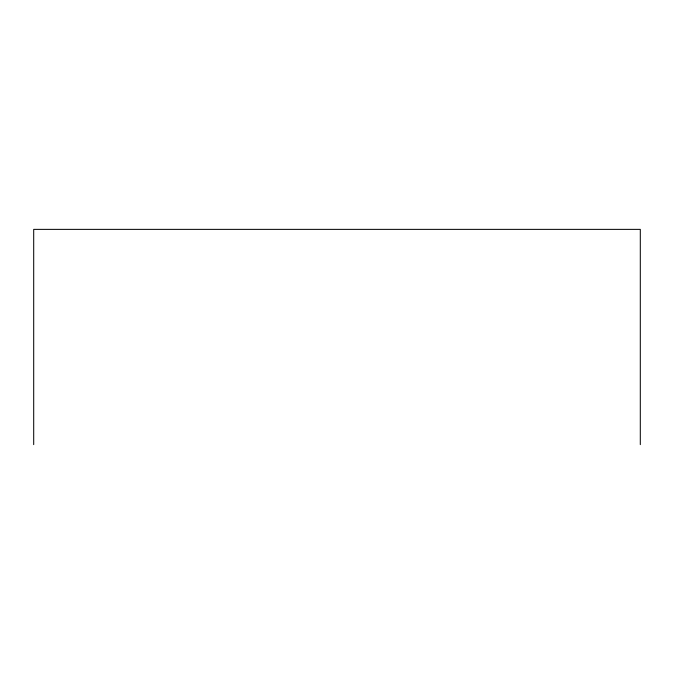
<?xml version="1.0" encoding="UTF-8"?>
<svg xmlns="http://www.w3.org/2000/svg" width="674" height="674" viewBox="0 0 674 674"><rect width="100%" height="100%" fill="white"/><g stroke="black" fill="none" stroke-linecap="round" stroke-linejoin="round"><path stroke-width="1.01" d="M640.3 444.629L640.3 229.371L33.7 229.371L33.7 444.629"/></g></svg>
